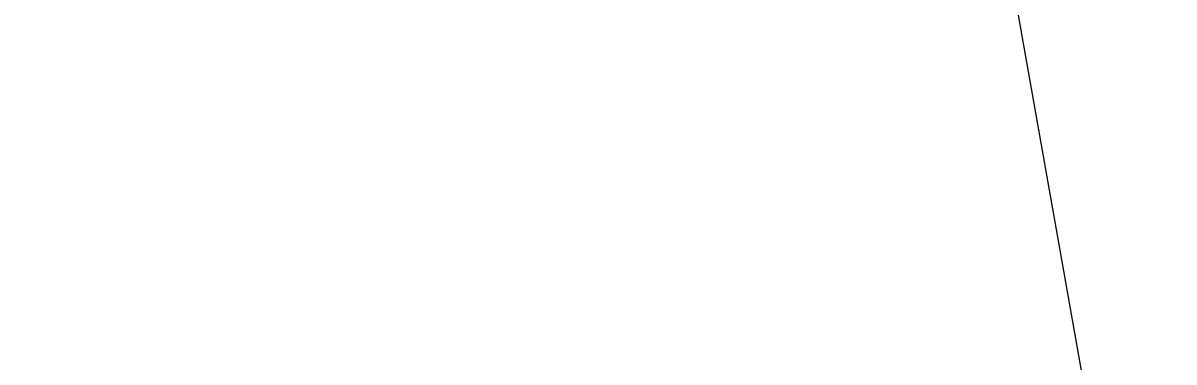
# Model space of a CAD drawing. Header units: millimetres. Extents: x -434100 to 9270898, y 0 to 249028.
# Drawn here: x 73303.35 to 73315.4, y 105921.08 to 105924.63 of the extents above; entities that cross this region are included whole.
import ezdxf
from ezdxf import colors
from ezdxf.entities.mleader import LeaderData, LeaderLine
from ezdxf.math import Vec2, Vec3

# ---------------------------------------------------------------- set-up
doc = ezdxf.new("R2010")
doc.units = ezdxf.units.MM
doc.header["$MEASUREMENT"] = 0
doc.layers.get('0').update_dxf_attribs({"color": 250, "lineweight": 9})
for name, color, linetype, lineweight in [('АР_Отметки', 250, 'Continuous', 15), ('АР_Размеры', 175, 'Continuous', 9), ('АР_Сущ Несущая стена', 216, 'Continuous', 30)]:
    doc.layers.add(name, color=color, linetype=linetype, lineweight=lineweight)
doc.styles.add('ISOCPEUR', font='isocpeur.TTF', dxfattribs={"width": 0.7})

# ---------------------------------------------------------------- blocks, each defined once
blk = doc.blocks.new('_DotSmall')
at = {"color": 0, "linetype": 'ByBlock', "const_width": 0.5}
blk.add_lwpolyline([(-0.0625, 0, 1), (0.0625, 0, 1)], format="xyb", close=True, dxfattribs=at)

msp = doc.modelspace()

# ---------------------------------------------------------------- linework, layer by layer
at = {"layer": 'АР_Размеры', "color": 5, "lineweight": 0, "ltscale": 100, "transparency": 33554687}
msp.add_lwpolyline([(73308.897, 105952.19), (73314.681, 105919.554, 0.414326), (73315.318, 105919.11), (73316.638, 105919.344, 0.410627), (73317.084, 105919.973), (73316.965, 105920.64, 0.492552), (73316.701, 105920.841), (73316.203, 105920.752, -0.441111), (73315.92, 105920.95), (73315.652, 105922.804, -0.208057), (73315.932, 105923.66, -0.000016), (73317.86, 105926.415, -0.439819), (73319.303, 105926.671, -0.000016), (73322.06, 105924.746, -0.208057), (73322.617, 105924.039), (73323.003, 105922.205, -0.441111), (73322.805, 105921.923), (73322.307, 105921.834, 0.492552), (73322.128, 105921.555), (73322.246, 105920.888, 0.410627), (73322.881, 105920.45), (73324.201, 105920.684, 0.414326), (73324.646, 105921.32), (73318.861, 105953.956, 0.523933)], format="xyb", dxfattribs=at)
msp.add_lwpolyline([(73308.897, 105952.19), (73314.681, 105919.554, 0.414326), (73315.318, 105919.11), (73316.638, 105919.344, 0.410627), (73317.084, 105919.973), (73316.965, 105920.64, 0.492552), (73316.701, 105920.841), (73316.203, 105920.752, -0.441111), (73315.92, 105920.95), (73315.652, 105922.804, -0.208057), (73315.932, 105923.66, -0.000016), (73317.86, 105926.415, -0.439819), (73319.303, 105926.671, -0.000016), (73322.06, 105924.746, -0.208057), (73322.617, 105924.039), (73323.003, 105922.205, -0.441111), (73322.805, 105921.923), (73322.307, 105921.834, 0.492552), (73322.128, 105921.555), (73322.246, 105920.888, 0.410627), (73322.881, 105920.45), (73324.201, 105920.684, 0.414326), (73324.646, 105921.32), (73318.861, 105953.956, 0.523933)], format="xyb", dxfattribs=at)
msp.add_lwpolyline([(73308.897, 105952.19), (73314.681, 105919.554, 0.414326), (73315.318, 105919.11), (73316.638, 105919.344, 0.410627), (73317.084, 105919.973), (73316.965, 105920.64, 0.492552), (73316.701, 105920.841), (73316.203, 105920.752, -0.441111), (73315.92, 105920.95), (73315.652, 105922.804, -0.208057), (73315.932, 105923.66, -0.000016), (73317.86, 105926.415, -0.439819), (73319.303, 105926.671, -0.000016), (73322.06, 105924.746, -0.208057), (73322.617, 105924.039), (73323.003, 105922.205, -0.441111), (73322.805, 105921.923), (73322.307, 105921.834, 0.492552), (73322.128, 105921.555), (73322.246, 105920.888, 0.410627), (73322.881, 105920.45), (73324.201, 105920.684, 0.414326), (73324.646, 105921.32), (73318.861, 105953.956, 0.523933)], format="xyb", dxfattribs=at)
msp.add_lwpolyline([(73308.897, 105952.19), (73314.681, 105919.554, 0.414326), (73315.318, 105919.11), (73316.638, 105919.344, 0.410627), (73317.084, 105919.973), (73316.965, 105920.64, 0.492552), (73316.701, 105920.841), (73316.203, 105920.752, -0.441111), (73315.92, 105920.95), (73315.652, 105922.804, -0.208057), (73315.932, 105923.66, -0.000016), (73317.86, 105926.415, -0.439819), (73319.303, 105926.671, -0.000016), (73322.06, 105924.746, -0.208057), (73322.617, 105924.039), (73323.003, 105922.205, -0.441111), (73322.805, 105921.923), (73322.307, 105921.834, 0.492552), (73322.128, 105921.555), (73322.246, 105920.888, 0.410627), (73322.881, 105920.45), (73324.201, 105920.684, 0.414326), (73324.646, 105921.32), (73318.861, 105953.956, 0.523933)], format="xyb", dxfattribs=at)
msp.add_lwpolyline([(73308.897, 105952.19), (73314.681, 105919.554, 0.414326), (73315.318, 105919.11), (73316.638, 105919.344, 0.410627), (73317.084, 105919.973), (73316.965, 105920.64, 0.492552), (73316.701, 105920.841), (73316.203, 105920.752, -0.441111), (73315.92, 105920.95), (73315.652, 105922.804, -0.208057), (73315.932, 105923.66, -0.000016), (73317.86, 105926.415, -0.439819), (73319.303, 105926.671, -0.000016), (73322.06, 105924.746, -0.208057), (73322.617, 105924.039), (73323.003, 105922.205, -0.441111), (73322.805, 105921.923), (73322.307, 105921.834, 0.492552), (73322.128, 105921.555), (73322.246, 105920.888, 0.410627), (73322.881, 105920.45), (73324.201, 105920.684, 0.414326), (73324.646, 105921.32), (73318.861, 105953.956, 0.523933)], format="xyb", dxfattribs=at)
msp.add_lwpolyline([(73308.897, 105952.19), (73314.681, 105919.554, 0.414326), (73315.318, 105919.11), (73316.638, 105919.344, 0.410627), (73317.084, 105919.973), (73316.965, 105920.64, 0.492552), (73316.701, 105920.841), (73316.203, 105920.752, -0.441111), (73315.92, 105920.95), (73315.652, 105922.804, -0.208057), (73315.932, 105923.66, -0.000016), (73317.86, 105926.415, -0.439819), (73319.303, 105926.671, -0.000016), (73322.06, 105924.746, -0.208057), (73322.617, 105924.039), (73323.003, 105922.205, -0.441111), (73322.805, 105921.923), (73322.307, 105921.834, 0.492552), (73322.128, 105921.555), (73322.246, 105920.888, 0.410627), (73322.881, 105920.45), (73324.201, 105920.684, 0.414326), (73324.646, 105921.32), (73318.861, 105953.956, 0.523933)], format="xyb", dxfattribs=at)
msp.add_lwpolyline([(73308.897, 105952.19), (73314.681, 105919.554, 0.414326), (73315.318, 105919.11), (73316.638, 105919.344, 0.410627), (73317.084, 105919.973), (73316.965, 105920.64, 0.492552), (73316.701, 105920.841), (73316.203, 105920.752, -0.441111), (73315.92, 105920.95), (73315.652, 105922.804, -0.208057), (73315.932, 105923.66, -0.000016), (73317.86, 105926.415, -0.439819), (73319.303, 105926.671, -0.000016), (73322.06, 105924.746, -0.208057), (73322.617, 105924.039), (73323.003, 105922.205, -0.441111), (73322.805, 105921.923), (73322.307, 105921.834, 0.492552), (73322.128, 105921.555), (73322.246, 105920.888, 0.410627), (73322.881, 105920.45), (73324.201, 105920.684, 0.414326), (73324.646, 105921.32), (73318.861, 105953.956, 0.523933)], format="xyb", dxfattribs=at)
msp.add_lwpolyline([(73308.897, 105952.19), (73314.681, 105919.554, 0.414326), (73315.318, 105919.11), (73316.638, 105919.344, 0.410627), (73317.084, 105919.973), (73316.965, 105920.64, 0.492552), (73316.701, 105920.841), (73316.203, 105920.752, -0.441111), (73315.92, 105920.95), (73315.652, 105922.804, -0.208057), (73315.932, 105923.66, -0.000016), (73317.86, 105926.415, -0.439819), (73319.303, 105926.671, -0.000016), (73322.06, 105924.746, -0.208057), (73322.617, 105924.039), (73323.003, 105922.205, -0.441111), (73322.805, 105921.923), (73322.307, 105921.834, 0.492552), (73322.128, 105921.555), (73322.246, 105920.888, 0.410627), (73322.881, 105920.45), (73324.201, 105920.684, 0.414326), (73324.646, 105921.32), (73318.861, 105953.956, 0.523933)], format="xyb", dxfattribs=at)
msp.add_lwpolyline([(73308.897, 105952.19), (73314.681, 105919.554, 0.414326), (73315.318, 105919.11), (73316.638, 105919.344, 0.410627), (73317.084, 105919.973), (73316.965, 105920.64, 0.492552), (73316.701, 105920.841), (73316.203, 105920.752, -0.441111), (73315.92, 105920.95), (73315.652, 105922.804, -0.208057), (73315.932, 105923.66, -0.000016), (73317.86, 105926.415, -0.439819), (73319.303, 105926.671, -0.000016), (73322.06, 105924.746, -0.208057), (73322.617, 105924.039), (73323.003, 105922.205, -0.441111), (73322.805, 105921.923), (73322.307, 105921.834, 0.492552), (73322.128, 105921.555), (73322.246, 105920.888, 0.410627), (73322.881, 105920.45), (73324.201, 105920.684, 0.414326), (73324.646, 105921.32), (73318.861, 105953.956, 0.523933)], format="xyb", dxfattribs=at)
msp.add_lwpolyline([(73308.897, 105952.19), (73314.681, 105919.554, 0.414326), (73315.318, 105919.11), (73316.638, 105919.344, 0.410627), (73317.084, 105919.973), (73316.965, 105920.64, 0.492552), (73316.701, 105920.841), (73316.203, 105920.752, -0.441111), (73315.92, 105920.95), (73315.652, 105922.804, -0.208057), (73315.932, 105923.66, -0.000016), (73317.86, 105926.415, -0.439819), (73319.303, 105926.671, -0.000016), (73322.06, 105924.746, -0.208057), (73322.617, 105924.039), (73323.003, 105922.205, -0.441111), (73322.805, 105921.923), (73322.307, 105921.834, 0.492552), (73322.128, 105921.555), (73322.246, 105920.888, 0.410627), (73322.881, 105920.45), (73324.201, 105920.684, 0.414326), (73324.646, 105921.32), (73318.861, 105953.956, 0.523933)], format="xyb", dxfattribs=at)
msp.add_lwpolyline([(73308.897, 105952.19), (73314.681, 105919.554, 0.414326), (73315.318, 105919.11), (73316.638, 105919.344, 0.410627), (73317.084, 105919.973), (73316.965, 105920.64, 0.492552), (73316.701, 105920.841), (73316.203, 105920.752, -0.441111), (73315.92, 105920.95), (73315.652, 105922.804, -0.208057), (73315.932, 105923.66, -0.000016), (73317.86, 105926.415, -0.439819), (73319.303, 105926.671, -0.000016), (73322.06, 105924.746, -0.208057), (73322.617, 105924.039), (73323.003, 105922.205, -0.441111), (73322.805, 105921.923), (73322.307, 105921.834, 0.492552), (73322.128, 105921.555), (73322.246, 105920.888, 0.410627), (73322.881, 105920.45), (73324.201, 105920.684, 0.414326), (73324.646, 105921.32), (73318.861, 105953.956, 0.523933)], format="xyb", dxfattribs=at)
msp.add_lwpolyline([(73308.897, 105952.19), (73314.681, 105919.554, 0.414326), (73315.318, 105919.11), (73316.638, 105919.344, 0.410627), (73317.084, 105919.973), (73316.965, 105920.64, 0.492552), (73316.701, 105920.841), (73316.203, 105920.752, -0.441111), (73315.92, 105920.95), (73315.652, 105922.804, -0.208057), (73315.932, 105923.66, -0.000016), (73317.86, 105926.415, -0.439819), (73319.303, 105926.671, -0.000016), (73322.06, 105924.746, -0.208057), (73322.617, 105924.039), (73323.003, 105922.205, -0.441111), (73322.805, 105921.923), (73322.307, 105921.834, 0.492552), (73322.128, 105921.555), (73322.246, 105920.888, 0.410627), (73322.881, 105920.45), (73324.201, 105920.684, 0.414326), (73324.646, 105921.32), (73318.861, 105953.956, 0.523933)], format="xyb", dxfattribs=at)
msp.add_lwpolyline([(73308.897, 105952.19), (73314.681, 105919.554, 0.414326), (73315.318, 105919.11), (73316.638, 105919.344, 0.410627), (73317.084, 105919.973), (73316.965, 105920.64, 0.492552), (73316.701, 105920.841), (73316.203, 105920.752, -0.441111), (73315.92, 105920.95), (73315.652, 105922.804, -0.208057), (73315.932, 105923.66, -0.000016), (73317.86, 105926.415, -0.439819), (73319.303, 105926.671, -0.000016), (73322.06, 105924.746, -0.208057), (73322.617, 105924.039), (73323.003, 105922.205, -0.441111), (73322.805, 105921.923), (73322.307, 105921.834, 0.492552), (73322.128, 105921.555), (73322.246, 105920.888, 0.410627), (73322.881, 105920.45), (73324.201, 105920.684, 0.414326), (73324.646, 105921.32), (73318.861, 105953.956, 0.523933)], format="xyb", dxfattribs=at)
msp.add_lwpolyline([(73308.897, 105952.19), (73314.681, 105919.554, 0.414326), (73315.318, 105919.11), (73316.638, 105919.344, 0.410627), (73317.084, 105919.973), (73316.965, 105920.64, 0.492552), (73316.701, 105920.841), (73316.203, 105920.752, -0.441111), (73315.92, 105920.95), (73315.652, 105922.804, -0.208057), (73315.932, 105923.66, -0.000016), (73317.86, 105926.415, -0.439819), (73319.303, 105926.671, -0.000016), (73322.06, 105924.746, -0.208057), (73322.617, 105924.039), (73323.003, 105922.205, -0.441111), (73322.805, 105921.923), (73322.307, 105921.834, 0.492552), (73322.128, 105921.555), (73322.246, 105920.888, 0.410627), (73322.881, 105920.45), (73324.201, 105920.684, 0.414326), (73324.646, 105921.32), (73318.861, 105953.956, 0.523933)], format="xyb", dxfattribs=at)
msp.add_lwpolyline([(73308.897, 105952.19), (73314.681, 105919.554, 0.414326), (73315.318, 105919.11), (73316.638, 105919.344, 0.410627), (73317.084, 105919.973), (73316.965, 105920.64, 0.492552), (73316.701, 105920.841), (73316.203, 105920.752, -0.441111), (73315.92, 105920.95), (73315.652, 105922.804, -0.208057), (73315.932, 105923.66, -0.000016), (73317.86, 105926.415, -0.439819), (73319.303, 105926.671, -0.000016), (73322.06, 105924.746, -0.208057), (73322.617, 105924.039), (73323.003, 105922.205, -0.441111), (73322.805, 105921.923), (73322.307, 105921.834, 0.492552), (73322.128, 105921.555), (73322.246, 105920.888, 0.410627), (73322.881, 105920.45), (73324.201, 105920.684, 0.414326), (73324.646, 105921.32), (73318.861, 105953.956, 0.523933)], format="xyb", dxfattribs=at)
msp.add_lwpolyline([(73308.897, 105952.19), (73314.681, 105919.554, 0.414326), (73315.318, 105919.11), (73316.638, 105919.344, 0.410627), (73317.084, 105919.973), (73316.965, 105920.64, 0.492552), (73316.701, 105920.841), (73316.203, 105920.752, -0.441111), (73315.92, 105920.95), (73315.652, 105922.804, -0.208057), (73315.932, 105923.66, -0.000016), (73317.86, 105926.415, -0.439819), (73319.303, 105926.671, -0.000016), (73322.06, 105924.746, -0.208057), (73322.617, 105924.039), (73323.003, 105922.205, -0.441111), (73322.805, 105921.923), (73322.307, 105921.834, 0.492552), (73322.128, 105921.555), (73322.246, 105920.888, 0.410627), (73322.881, 105920.45), (73324.201, 105920.684, 0.414326), (73324.646, 105921.32), (73318.861, 105953.956, 0.523933)], format="xyb", dxfattribs=at)
msp.add_lwpolyline([(73308.897, 105952.19), (73314.681, 105919.554, 0.414326), (73315.318, 105919.11), (73316.638, 105919.344, 0.410627), (73317.084, 105919.973), (73316.965, 105920.64, 0.492552), (73316.701, 105920.841), (73316.203, 105920.752, -0.441111), (73315.92, 105920.95), (73315.652, 105922.804, -0.208057), (73315.932, 105923.66, -0.000016), (73317.86, 105926.415, -0.439819), (73319.303, 105926.671, -0.000016), (73322.06, 105924.746, -0.208057), (73322.617, 105924.039), (73323.003, 105922.205, -0.441111), (73322.805, 105921.923), (73322.307, 105921.834, 0.492552), (73322.128, 105921.555), (73322.246, 105920.888, 0.410627), (73322.881, 105920.45), (73324.201, 105920.684, 0.414326), (73324.646, 105921.32), (73318.861, 105953.956, 0.523933)], format="xyb", dxfattribs=at)
msp.add_lwpolyline([(73308.897, 105952.19), (73314.681, 105919.554, 0.414326), (73315.318, 105919.11), (73316.638, 105919.344, 0.410627), (73317.084, 105919.973), (73316.965, 105920.64, 0.492552), (73316.701, 105920.841), (73316.203, 105920.752, -0.441111), (73315.92, 105920.95), (73315.652, 105922.804, -0.208057), (73315.932, 105923.66, -0.000016), (73317.86, 105926.415, -0.439819), (73319.303, 105926.671, -0.000016), (73322.06, 105924.746, -0.208057), (73322.617, 105924.039), (73323.003, 105922.205, -0.441111), (73322.805, 105921.923), (73322.307, 105921.834, 0.492552), (73322.128, 105921.555), (73322.246, 105920.888, 0.410627), (73322.881, 105920.45), (73324.201, 105920.684, 0.414326), (73324.646, 105921.32), (73318.861, 105953.956, 0.523933)], format="xyb", dxfattribs=at)
msp.add_lwpolyline([(73308.897, 105952.19), (73314.681, 105919.554, 0.414326), (73315.318, 105919.11), (73316.638, 105919.344, 0.410627), (73317.084, 105919.973), (73316.965, 105920.64, 0.492552), (73316.701, 105920.841), (73316.203, 105920.752, -0.441111), (73315.92, 105920.95), (73315.652, 105922.804, -0.208057), (73315.932, 105923.66, -0.000016), (73317.86, 105926.415, -0.439819), (73319.303, 105926.671, -0.000016), (73322.06, 105924.746, -0.208057), (73322.617, 105924.039), (73323.003, 105922.205, -0.441111), (73322.805, 105921.923), (73322.307, 105921.834, 0.492552), (73322.128, 105921.555), (73322.246, 105920.888, 0.410627), (73322.881, 105920.45), (73324.201, 105920.684, 0.414326), (73324.646, 105921.32), (73318.861, 105953.956, 0.523933)], format="xyb", dxfattribs=at)
msp.add_lwpolyline([(73308.897, 105952.19), (73314.681, 105919.554, 0.414326), (73315.318, 105919.11), (73316.638, 105919.344, 0.410627), (73317.084, 105919.973), (73316.965, 105920.64, 0.492552), (73316.701, 105920.841), (73316.203, 105920.752, -0.441111), (73315.92, 105920.95), (73315.652, 105922.804, -0.208057), (73315.932, 105923.66, -0.000016), (73317.86, 105926.415, -0.439819), (73319.303, 105926.671, -0.000016), (73322.06, 105924.746, -0.208057), (73322.617, 105924.039), (73323.003, 105922.205, -0.441111), (73322.805, 105921.923), (73322.307, 105921.834, 0.492552), (73322.128, 105921.555), (73322.246, 105920.888, 0.410627), (73322.881, 105920.45), (73324.201, 105920.684, 0.414326), (73324.646, 105921.32), (73318.861, 105953.956, 0.523933)], format="xyb", dxfattribs=at)
msp.add_lwpolyline([(73308.897, 105952.19), (73314.681, 105919.554, 0.414326), (73315.318, 105919.11), (73316.638, 105919.344, 0.410627), (73317.084, 105919.973), (73316.965, 105920.64, 0.492552), (73316.701, 105920.841), (73316.203, 105920.752, -0.441111), (73315.92, 105920.95), (73315.652, 105922.804, -0.208057), (73315.932, 105923.66, -0.000016), (73317.86, 105926.415, -0.439819), (73319.303, 105926.671, -0.000016), (73322.06, 105924.746, -0.208057), (73322.617, 105924.039), (73323.003, 105922.205, -0.441111), (73322.805, 105921.923), (73322.307, 105921.834, 0.492552), (73322.128, 105921.555), (73322.246, 105920.888, 0.410627), (73322.881, 105920.45), (73324.201, 105920.684, 0.414326), (73324.646, 105921.32), (73318.861, 105953.956, 0.523933)], format="xyb", dxfattribs=at)
msp.add_lwpolyline([(73308.897, 105952.19), (73314.681, 105919.554, 0.414326), (73315.318, 105919.11), (73316.638, 105919.344, 0.410627), (73317.084, 105919.973), (73316.965, 105920.64, 0.492552), (73316.701, 105920.841), (73316.203, 105920.752, -0.441111), (73315.92, 105920.95), (73315.652, 105922.804, -0.208057), (73315.932, 105923.66, -0.000016), (73317.86, 105926.415, -0.439819), (73319.303, 105926.671, -0.000016), (73322.06, 105924.746, -0.208057), (73322.617, 105924.039), (73323.003, 105922.205, -0.441111), (73322.805, 105921.923), (73322.307, 105921.834, 0.492552), (73322.128, 105921.555), (73322.246, 105920.888, 0.410627), (73322.881, 105920.45), (73324.201, 105920.684, 0.414326), (73324.646, 105921.32), (73318.861, 105953.956, 0.523933)], format="xyb", dxfattribs=at)
msp.add_lwpolyline([(73308.897, 105952.19), (73314.681, 105919.554, 0.414326), (73315.318, 105919.11), (73316.638, 105919.344, 0.410627), (73317.084, 105919.973), (73316.965, 105920.64, 0.492552), (73316.701, 105920.841), (73316.203, 105920.752, -0.441111), (73315.92, 105920.95), (73315.652, 105922.804, -0.208057), (73315.932, 105923.66, -0.000016), (73317.86, 105926.415, -0.439819), (73319.303, 105926.671, -0.000016), (73322.06, 105924.746, -0.208057), (73322.617, 105924.039), (73323.003, 105922.205, -0.441111), (73322.805, 105921.923), (73322.307, 105921.834, 0.492552), (73322.128, 105921.555), (73322.246, 105920.888, 0.410627), (73322.881, 105920.45), (73324.201, 105920.684, 0.414326), (73324.646, 105921.32), (73318.861, 105953.956, 0.523933)], format="xyb", dxfattribs=at)
msp.add_lwpolyline([(73308.897, 105952.19), (73314.681, 105919.554, 0.414326), (73315.318, 105919.11), (73316.638, 105919.344, 0.410627), (73317.084, 105919.973), (73316.965, 105920.64, 0.492552), (73316.701, 105920.841), (73316.203, 105920.752, -0.441111), (73315.92, 105920.95), (73315.652, 105922.804, -0.208057), (73315.932, 105923.66, -0.000016), (73317.86, 105926.415, -0.439819), (73319.303, 105926.671, -0.000016), (73322.06, 105924.746, -0.208057), (73322.617, 105924.039), (73323.003, 105922.205, -0.441111), (73322.805, 105921.923), (73322.307, 105921.834, 0.492552), (73322.128, 105921.555), (73322.246, 105920.888, 0.410627), (73322.881, 105920.45), (73324.201, 105920.684, 0.414326), (73324.646, 105921.32), (73318.861, 105953.956, 0.523933)], format="xyb", dxfattribs=at)
msp.add_lwpolyline([(73308.897, 105952.19), (73314.681, 105919.554, 0.414326), (73315.318, 105919.11), (73316.638, 105919.344, 0.410627), (73317.084, 105919.973), (73316.965, 105920.64, 0.492552), (73316.701, 105920.841), (73316.203, 105920.752, -0.441111), (73315.92, 105920.95), (73315.652, 105922.804, -0.208057), (73315.932, 105923.66, -0.000016), (73317.86, 105926.415, -0.439819), (73319.303, 105926.671, -0.000016), (73322.06, 105924.746, -0.208057), (73322.617, 105924.039), (73323.003, 105922.205, -0.441111), (73322.805, 105921.923), (73322.307, 105921.834, 0.492552), (73322.128, 105921.555), (73322.246, 105920.888, 0.410627), (73322.881, 105920.45), (73324.201, 105920.684, 0.414326), (73324.646, 105921.32), (73318.861, 105953.956, 0.523933)], format="xyb", dxfattribs=at)
msp.add_lwpolyline([(73308.897, 105952.19), (73314.681, 105919.554, 0.414326), (73315.318, 105919.11), (73316.638, 105919.344, 0.410627), (73317.084, 105919.973), (73316.965, 105920.64, 0.492552), (73316.701, 105920.841), (73316.203, 105920.752, -0.441111), (73315.92, 105920.95), (73315.652, 105922.804, -0.208057), (73315.932, 105923.66, -0.000016), (73317.86, 105926.415, -0.439819), (73319.303, 105926.671, -0.000016), (73322.06, 105924.746, -0.208057), (73322.617, 105924.039), (73323.003, 105922.205, -0.441111), (73322.805, 105921.923), (73322.307, 105921.834, 0.492552), (73322.128, 105921.555), (73322.246, 105920.888, 0.410627), (73322.881, 105920.45), (73324.201, 105920.684, 0.414326), (73324.646, 105921.32), (73318.861, 105953.956, 0.523933)], format="xyb", dxfattribs=at)
msp.add_lwpolyline([(73308.897, 105952.19), (73314.681, 105919.554, 0.414326), (73315.318, 105919.11), (73316.638, 105919.344, 0.410627), (73317.084, 105919.973), (73316.965, 105920.64, 0.492552), (73316.701, 105920.841), (73316.203, 105920.752, -0.441111), (73315.92, 105920.95), (73315.652, 105922.804, -0.208057), (73315.932, 105923.66, -0.000016), (73317.86, 105926.415, -0.439819), (73319.303, 105926.671, -0.000016), (73322.06, 105924.746, -0.208057), (73322.617, 105924.039), (73323.003, 105922.205, -0.441111), (73322.805, 105921.923), (73322.307, 105921.834, 0.492552), (73322.128, 105921.555), (73322.246, 105920.888, 0.410627), (73322.881, 105920.45), (73324.201, 105920.684, 0.414326), (73324.646, 105921.32), (73318.861, 105953.956, 0.523933)], format="xyb", dxfattribs=at)
msp.add_lwpolyline([(73308.897, 105952.19), (73314.681, 105919.554, 0.414326), (73315.318, 105919.11), (73316.638, 105919.344, 0.410627), (73317.084, 105919.973), (73316.965, 105920.64, 0.492552), (73316.701, 105920.841), (73316.203, 105920.752, -0.441111), (73315.92, 105920.95), (73315.652, 105922.804, -0.208057), (73315.932, 105923.66, -0.000016), (73317.86, 105926.415, -0.439819), (73319.303, 105926.671, -0.000016), (73322.06, 105924.746, -0.208057), (73322.617, 105924.039), (73323.003, 105922.205, -0.441111), (73322.805, 105921.923), (73322.307, 105921.834, 0.492552), (73322.128, 105921.555), (73322.246, 105920.888, 0.410627), (73322.881, 105920.45), (73324.201, 105920.684, 0.414326), (73324.646, 105921.32), (73318.861, 105953.956, 0.523933)], format="xyb", dxfattribs=at)
msp.add_lwpolyline([(73308.897, 105952.19), (73314.681, 105919.554, 0.414326), (73315.318, 105919.11), (73316.638, 105919.344, 0.410627), (73317.084, 105919.973), (73316.965, 105920.64, 0.492552), (73316.701, 105920.841), (73316.203, 105920.752, -0.441111), (73315.92, 105920.95), (73315.652, 105922.804, -0.208057), (73315.932, 105923.66, -0.000016), (73317.86, 105926.415, -0.439819), (73319.303, 105926.671, -0.000016), (73322.06, 105924.746, -0.208057), (73322.617, 105924.039), (73323.003, 105922.205, -0.441111), (73322.805, 105921.923), (73322.307, 105921.834, 0.492552), (73322.128, 105921.555), (73322.246, 105920.888, 0.410627), (73322.881, 105920.45), (73324.201, 105920.684, 0.414326), (73324.646, 105921.32), (73318.861, 105953.956, 0.523933)], format="xyb", dxfattribs=at)
msp.add_lwpolyline([(73308.897, 105952.19), (73314.681, 105919.554, 0.414326), (73315.318, 105919.11), (73316.638, 105919.344, 0.410627), (73317.084, 105919.973), (73316.965, 105920.64, 0.492552), (73316.701, 105920.841), (73316.203, 105920.752, -0.441111), (73315.92, 105920.95), (73315.652, 105922.804, -0.208057), (73315.932, 105923.66, -0.000016), (73317.86, 105926.415, -0.439819), (73319.303, 105926.671, -0.000016), (73322.06, 105924.746, -0.208057), (73322.617, 105924.039), (73323.003, 105922.205, -0.441111), (73322.805, 105921.923), (73322.307, 105921.834, 0.492552), (73322.128, 105921.555), (73322.246, 105920.888, 0.410627), (73322.881, 105920.45), (73324.201, 105920.684, 0.414326), (73324.646, 105921.32), (73318.861, 105953.956, 0.523933)], format="xyb", dxfattribs=at)
msp.add_lwpolyline([(73308.897, 105952.19), (73314.681, 105919.554, 0.414326), (73315.318, 105919.11), (73316.638, 105919.344, 0.410627), (73317.084, 105919.973), (73316.965, 105920.64, 0.492552), (73316.701, 105920.841), (73316.203, 105920.752, -0.441111), (73315.92, 105920.95), (73315.652, 105922.804, -0.208057), (73315.932, 105923.66, -0.000016), (73317.86, 105926.415, -0.439819), (73319.303, 105926.671, -0.000016), (73322.06, 105924.746, -0.208057), (73322.617, 105924.039), (73323.003, 105922.205, -0.441111), (73322.805, 105921.923), (73322.307, 105921.834, 0.492552), (73322.128, 105921.555), (73322.246, 105920.888, 0.410627), (73322.881, 105920.45), (73324.201, 105920.684, 0.414326), (73324.646, 105921.32), (73318.861, 105953.956, 0.523933)], format="xyb", dxfattribs=at)
msp.add_lwpolyline([(73308.897, 105952.19), (73314.681, 105919.554, 0.414326), (73315.318, 105919.11), (73316.638, 105919.344, 0.410627), (73317.084, 105919.973), (73316.965, 105920.64, 0.492552), (73316.701, 105920.841), (73316.203, 105920.752, -0.441111), (73315.92, 105920.95), (73315.652, 105922.804, -0.208057), (73315.932, 105923.66, -0.000016), (73317.86, 105926.415, -0.439819), (73319.303, 105926.671, -0.000016), (73322.06, 105924.746, -0.208057), (73322.617, 105924.039), (73323.003, 105922.205, -0.441111), (73322.805, 105921.923), (73322.307, 105921.834, 0.492552), (73322.128, 105921.555), (73322.246, 105920.888, 0.410627), (73322.881, 105920.45), (73324.201, 105920.684, 0.414326), (73324.646, 105921.32), (73318.861, 105953.956, 0.523933)], format="xyb", dxfattribs=at)
msp.add_lwpolyline([(73308.897, 105952.19), (73314.681, 105919.554, 0.414326), (73315.318, 105919.11), (73316.638, 105919.344, 0.410627), (73317.084, 105919.973), (73316.965, 105920.64, 0.492552), (73316.701, 105920.841), (73316.203, 105920.752, -0.441111), (73315.92, 105920.95), (73315.652, 105922.804, -0.208057), (73315.932, 105923.66, -0.000016), (73317.86, 105926.415, -0.439819), (73319.303, 105926.671, -0.000016), (73322.06, 105924.746, -0.208057), (73322.617, 105924.039), (73323.003, 105922.205, -0.441111), (73322.805, 105921.923), (73322.307, 105921.834, 0.492552), (73322.128, 105921.555), (73322.246, 105920.888, 0.410627), (73322.881, 105920.45), (73324.201, 105920.684, 0.414326), (73324.646, 105921.32), (73318.861, 105953.956, 0.523933)], format="xyb", dxfattribs=at)
msp.add_lwpolyline([(73308.897, 105952.19), (73314.681, 105919.554, 0.414326), (73315.318, 105919.11), (73316.638, 105919.344, 0.410627), (73317.084, 105919.973), (73316.965, 105920.64, 0.492552), (73316.701, 105920.841), (73316.203, 105920.752, -0.441111), (73315.92, 105920.95), (73315.652, 105922.804, -0.208057), (73315.932, 105923.66, -0.000016), (73317.86, 105926.415, -0.439819), (73319.303, 105926.671, -0.000016), (73322.06, 105924.746, -0.208057), (73322.617, 105924.039), (73323.003, 105922.205, -0.441111), (73322.805, 105921.923), (73322.307, 105921.834, 0.492552), (73322.128, 105921.555), (73322.246, 105920.888, 0.410627), (73322.881, 105920.45), (73324.201, 105920.684, 0.414326), (73324.646, 105921.32), (73318.861, 105953.956, 0.523933)], format="xyb", dxfattribs=at)
msp.add_lwpolyline([(73308.897, 105952.19), (73314.681, 105919.554, 0.414326), (73315.318, 105919.11), (73316.638, 105919.344, 0.410627), (73317.084, 105919.973), (73316.965, 105920.64, 0.492552), (73316.701, 105920.841), (73316.203, 105920.752, -0.441111), (73315.92, 105920.95), (73315.652, 105922.804, -0.208057), (73315.932, 105923.66, -0.000016), (73317.86, 105926.415, -0.439819), (73319.303, 105926.671, -0.000016), (73322.06, 105924.746, -0.208057), (73322.617, 105924.039), (73323.003, 105922.205, -0.441111), (73322.805, 105921.923), (73322.307, 105921.834, 0.492552), (73322.128, 105921.555), (73322.246, 105920.888, 0.410627), (73322.881, 105920.45), (73324.201, 105920.684, 0.414326), (73324.646, 105921.32), (73318.861, 105953.956, 0.523933)], format="xyb", dxfattribs=at)
msp.add_lwpolyline([(73308.897, 105952.19), (73314.681, 105919.554, 0.414326), (73315.318, 105919.11), (73316.638, 105919.344, 0.410627), (73317.084, 105919.973), (73316.965, 105920.64, 0.492552), (73316.701, 105920.841), (73316.203, 105920.752, -0.441111), (73315.92, 105920.95), (73315.652, 105922.804, -0.208057), (73315.932, 105923.66, -0.000016), (73317.86, 105926.415, -0.439819), (73319.303, 105926.671, -0.000016), (73322.06, 105924.746, -0.208057), (73322.617, 105924.039), (73323.003, 105922.205, -0.441111), (73322.805, 105921.923), (73322.307, 105921.834, 0.492552), (73322.128, 105921.555), (73322.246, 105920.888, 0.410627), (73322.881, 105920.45), (73324.201, 105920.684, 0.414326), (73324.646, 105921.32), (73318.861, 105953.956, 0.523933)], format="xyb", dxfattribs=at)
msp.add_lwpolyline([(73308.897, 105952.19), (73314.681, 105919.554, 0.414326), (73315.318, 105919.11), (73316.638, 105919.344, 0.410627), (73317.084, 105919.973), (73316.965, 105920.64, 0.492552), (73316.701, 105920.841), (73316.203, 105920.752, -0.441111), (73315.92, 105920.95), (73315.652, 105922.804, -0.208057), (73315.932, 105923.66, -0.000016), (73317.86, 105926.415, -0.439819), (73319.303, 105926.671, -0.000016), (73322.06, 105924.746, -0.208057), (73322.617, 105924.039), (73323.003, 105922.205, -0.441111), (73322.805, 105921.923), (73322.307, 105921.834, 0.492552), (73322.128, 105921.555), (73322.246, 105920.888, 0.410627), (73322.881, 105920.45), (73324.201, 105920.684, 0.414326), (73324.646, 105921.32), (73318.861, 105953.956, 0.523933)], format="xyb", dxfattribs=at)
msp.add_lwpolyline([(73308.897, 105952.19), (73314.681, 105919.554, 0.414326), (73315.318, 105919.11), (73316.638, 105919.344, 0.410627), (73317.084, 105919.973), (73316.965, 105920.64, 0.492552), (73316.701, 105920.841), (73316.203, 105920.752, -0.441111), (73315.92, 105920.95), (73315.652, 105922.804, -0.208057), (73315.932, 105923.66, -0.000016), (73317.86, 105926.415, -0.439819), (73319.303, 105926.671, -0.000016), (73322.06, 105924.746, -0.208057), (73322.617, 105924.039), (73323.003, 105922.205, -0.441111), (73322.805, 105921.923), (73322.307, 105921.834, 0.492552), (73322.128, 105921.555), (73322.246, 105920.888, 0.410627), (73322.881, 105920.45), (73324.201, 105920.684, 0.414326), (73324.646, 105921.32), (73318.861, 105953.956, 0.523933)], format="xyb", dxfattribs=at)
msp.add_lwpolyline([(73308.897, 105952.19), (73314.681, 105919.554, 0.414326), (73315.318, 105919.11), (73316.638, 105919.344, 0.410627), (73317.084, 105919.973), (73316.965, 105920.64, 0.492552), (73316.701, 105920.841), (73316.203, 105920.752, -0.441111), (73315.92, 105920.95), (73315.652, 105922.804, -0.208057), (73315.932, 105923.66, -0.000016), (73317.86, 105926.415, -0.439819), (73319.303, 105926.671, -0.000016), (73322.06, 105924.746, -0.208057), (73322.617, 105924.039), (73323.003, 105922.205, -0.441111), (73322.805, 105921.923), (73322.307, 105921.834, 0.492552), (73322.128, 105921.555), (73322.246, 105920.888, 0.410627), (73322.881, 105920.45), (73324.201, 105920.684, 0.414326), (73324.646, 105921.32), (73318.861, 105953.956, 0.523933)], format="xyb", dxfattribs=at)
msp.add_lwpolyline([(73308.897, 105952.19), (73314.681, 105919.554, 0.414326), (73315.318, 105919.11), (73316.638, 105919.344, 0.410627), (73317.084, 105919.973), (73316.965, 105920.64, 0.492552), (73316.701, 105920.841), (73316.203, 105920.752, -0.441111), (73315.92, 105920.95), (73315.652, 105922.804, -0.208057), (73315.932, 105923.66, -0.000016), (73317.86, 105926.415, -0.439819), (73319.303, 105926.671, -0.000016), (73322.06, 105924.746, -0.208057), (73322.617, 105924.039), (73323.003, 105922.205, -0.441111), (73322.805, 105921.923), (73322.307, 105921.834, 0.492552), (73322.128, 105921.555), (73322.246, 105920.888, 0.410627), (73322.881, 105920.45), (73324.201, 105920.684, 0.414326), (73324.646, 105921.32), (73318.861, 105953.956, 0.523933)], format="xyb", dxfattribs=at)
msp.add_lwpolyline([(73308.897, 105952.19), (73314.681, 105919.554, 0.414326), (73315.318, 105919.11), (73316.638, 105919.344, 0.410627), (73317.084, 105919.973), (73316.965, 105920.64, 0.492552), (73316.701, 105920.841), (73316.203, 105920.752, -0.441111), (73315.92, 105920.95), (73315.652, 105922.804, -0.208057), (73315.932, 105923.66, -0.000016), (73317.86, 105926.415, -0.439819), (73319.303, 105926.671, -0.000016), (73322.06, 105924.746, -0.208057), (73322.617, 105924.039), (73323.003, 105922.205, -0.441111), (73322.805, 105921.923), (73322.307, 105921.834, 0.492552), (73322.128, 105921.555), (73322.246, 105920.888, 0.410627), (73322.881, 105920.45), (73324.201, 105920.684, 0.414326), (73324.646, 105921.32), (73318.861, 105953.956, 0.523933)], format="xyb", dxfattribs=at)
msp.add_lwpolyline([(73308.897, 105952.19), (73314.681, 105919.554, 0.414326), (73315.318, 105919.11), (73316.638, 105919.344, 0.410627), (73317.084, 105919.973), (73316.965, 105920.64, 0.492552), (73316.701, 105920.841), (73316.203, 105920.752, -0.441111), (73315.92, 105920.95), (73315.652, 105922.804, -0.208057), (73315.932, 105923.66, -0.000016), (73317.86, 105926.415, -0.439819), (73319.303, 105926.671, -0.000016), (73322.06, 105924.746, -0.208057), (73322.617, 105924.039), (73323.003, 105922.205, -0.441111), (73322.805, 105921.923), (73322.307, 105921.834, 0.492552), (73322.128, 105921.555), (73322.246, 105920.888, 0.410627), (73322.881, 105920.45), (73324.201, 105920.684, 0.414326), (73324.646, 105921.32), (73318.861, 105953.956, 0.523933)], format="xyb", dxfattribs=at)
msp.add_lwpolyline([(73308.897, 105952.19), (73314.681, 105919.554, 0.414326), (73315.318, 105919.11), (73316.638, 105919.344, 0.410627), (73317.084, 105919.973), (73316.965, 105920.64, 0.492552), (73316.701, 105920.841), (73316.203, 105920.752, -0.441111), (73315.92, 105920.95), (73315.652, 105922.804, -0.208057), (73315.932, 105923.66, -0.000016), (73317.86, 105926.415, -0.439819), (73319.303, 105926.671, -0.000016), (73322.06, 105924.746, -0.208057), (73322.617, 105924.039), (73323.003, 105922.205, -0.441111), (73322.805, 105921.923), (73322.307, 105921.834, 0.492552), (73322.128, 105921.555), (73322.246, 105920.888, 0.410627), (73322.881, 105920.45), (73324.201, 105920.684, 0.414326), (73324.646, 105921.32), (73318.861, 105953.956, 0.523933)], format="xyb", dxfattribs=at)
msp.add_lwpolyline([(73308.897, 105952.19), (73314.681, 105919.554, 0.414326), (73315.318, 105919.11), (73316.638, 105919.344, 0.410627), (73317.084, 105919.973), (73316.965, 105920.64, 0.492552), (73316.701, 105920.841), (73316.203, 105920.752, -0.441111), (73315.92, 105920.95), (73315.652, 105922.804, -0.208057), (73315.932, 105923.66, -0.000016), (73317.86, 105926.415, -0.439819), (73319.303, 105926.671, -0.000016), (73322.06, 105924.746, -0.208057), (73322.617, 105924.039), (73323.003, 105922.205, -0.441111), (73322.805, 105921.923), (73322.307, 105921.834, 0.492552), (73322.128, 105921.555), (73322.246, 105920.888, 0.410627), (73322.881, 105920.45), (73324.201, 105920.684, 0.414326), (73324.646, 105921.32), (73318.861, 105953.956, 0.523933)], format="xyb", dxfattribs=at)
msp.add_lwpolyline([(73308.897, 105952.19), (73314.681, 105919.554, 0.414326), (73315.318, 105919.11), (73316.638, 105919.344, 0.410627), (73317.084, 105919.973), (73316.965, 105920.64, 0.492552), (73316.701, 105920.841), (73316.203, 105920.752, -0.441111), (73315.92, 105920.95), (73315.652, 105922.804, -0.208057), (73315.932, 105923.66, -0.000016), (73317.86, 105926.415, -0.439819), (73319.303, 105926.671, -0.000016), (73322.06, 105924.746, -0.208057), (73322.617, 105924.039), (73323.003, 105922.205, -0.441111), (73322.805, 105921.923), (73322.307, 105921.834, 0.492552), (73322.128, 105921.555), (73322.246, 105920.888, 0.410627), (73322.881, 105920.45), (73324.201, 105920.684, 0.414326), (73324.646, 105921.32), (73318.861, 105953.956, 0.523933)], format="xyb", dxfattribs=at)
msp.add_lwpolyline([(73308.897, 105952.19), (73314.681, 105919.554, 0.414326), (73315.318, 105919.11), (73316.638, 105919.344, 0.410627), (73317.084, 105919.973), (73316.965, 105920.64, 0.492552), (73316.701, 105920.841), (73316.203, 105920.752, -0.441111), (73315.92, 105920.95), (73315.652, 105922.804, -0.208057), (73315.932, 105923.66, -0.000016), (73317.86, 105926.415, -0.439819), (73319.303, 105926.671, -0.000016), (73322.06, 105924.746, -0.208057), (73322.617, 105924.039), (73323.003, 105922.205, -0.441111), (73322.805, 105921.923), (73322.307, 105921.834, 0.492552), (73322.128, 105921.555), (73322.246, 105920.888, 0.410627), (73322.881, 105920.45), (73324.201, 105920.684, 0.414326), (73324.646, 105921.32), (73318.861, 105953.956, 0.523933)], format="xyb", dxfattribs=at)
msp.add_lwpolyline([(73308.897, 105952.19), (73314.681, 105919.554, 0.414326), (73315.318, 105919.11), (73316.638, 105919.344, 0.410627), (73317.084, 105919.973), (73316.965, 105920.64, 0.492552), (73316.701, 105920.841), (73316.203, 105920.752, -0.441111), (73315.92, 105920.95), (73315.652, 105922.804, -0.208057), (73315.932, 105923.66, -0.000016), (73317.86, 105926.415, -0.439819), (73319.303, 105926.671, -0.000016), (73322.06, 105924.746, -0.208057), (73322.617, 105924.039), (73323.003, 105922.205, -0.441111), (73322.805, 105921.923), (73322.307, 105921.834, 0.492552), (73322.128, 105921.555), (73322.246, 105920.888, 0.410627), (73322.881, 105920.45), (73324.201, 105920.684, 0.414326), (73324.646, 105921.32), (73318.861, 105953.956, 0.523933)], format="xyb", dxfattribs=at)
msp.add_lwpolyline([(73308.897, 105952.19), (73314.681, 105919.554, 0.414326), (73315.318, 105919.11), (73316.638, 105919.344, 0.410627), (73317.084, 105919.973), (73316.965, 105920.64, 0.492552), (73316.701, 105920.841), (73316.203, 105920.752, -0.441111), (73315.92, 105920.95), (73315.652, 105922.804, -0.208057), (73315.932, 105923.66, -0.000016), (73317.86, 105926.415, -0.439819), (73319.303, 105926.671, -0.000016), (73322.06, 105924.746, -0.208057), (73322.617, 105924.039), (73323.003, 105922.205, -0.441111), (73322.805, 105921.923), (73322.307, 105921.834, 0.492552), (73322.128, 105921.555), (73322.246, 105920.888, 0.410627), (73322.881, 105920.45), (73324.201, 105920.684, 0.414326), (73324.646, 105921.32), (73318.861, 105953.956, 0.523933)], format="xyb", dxfattribs=at)
msp.add_lwpolyline([(73308.897, 105952.19), (73314.681, 105919.554, 0.414326), (73315.318, 105919.11), (73316.638, 105919.344, 0.410627), (73317.084, 105919.973), (73316.965, 105920.64, 0.492552), (73316.701, 105920.841), (73316.203, 105920.752, -0.441111), (73315.92, 105920.95), (73315.652, 105922.804, -0.208057), (73315.932, 105923.66, -0.000016), (73317.86, 105926.415, -0.439819), (73319.303, 105926.671, -0.000016), (73322.06, 105924.746, -0.208057), (73322.617, 105924.039), (73323.003, 105922.205, -0.441111), (73322.805, 105921.923), (73322.307, 105921.834, 0.492552), (73322.128, 105921.555), (73322.246, 105920.888, 0.410627), (73322.881, 105920.45), (73324.201, 105920.684, 0.414326), (73324.646, 105921.32), (73318.861, 105953.956, 0.523933)], format="xyb", dxfattribs=at)
msp.add_lwpolyline([(73308.897, 105952.19), (73314.681, 105919.554, 0.414326), (73315.318, 105919.11), (73316.638, 105919.344, 0.410627), (73317.084, 105919.973), (73316.965, 105920.64, 0.492552), (73316.701, 105920.841), (73316.203, 105920.752, -0.441111), (73315.92, 105920.95), (73315.652, 105922.804, -0.208057), (73315.932, 105923.66, -0.000016), (73317.86, 105926.415, -0.439819), (73319.303, 105926.671, -0.000016), (73322.06, 105924.746, -0.208057), (73322.617, 105924.039), (73323.003, 105922.205, -0.441111), (73322.805, 105921.923), (73322.307, 105921.834, 0.492552), (73322.128, 105921.555), (73322.246, 105920.888, 0.410627), (73322.881, 105920.45), (73324.201, 105920.684, 0.414326), (73324.646, 105921.32), (73318.861, 105953.956, 0.523933)], format="xyb", dxfattribs=at)
msp.add_lwpolyline([(73308.897, 105952.19), (73314.681, 105919.554, 0.414326), (73315.318, 105919.11), (73316.638, 105919.344, 0.410627), (73317.084, 105919.973), (73316.965, 105920.64, 0.492552), (73316.701, 105920.841), (73316.203, 105920.752, -0.441111), (73315.92, 105920.95), (73315.652, 105922.804, -0.208057), (73315.932, 105923.66, -0.000016), (73317.86, 105926.415, -0.439819), (73319.303, 105926.671, -0.000016), (73322.06, 105924.746, -0.208057), (73322.617, 105924.039), (73323.003, 105922.205, -0.441111), (73322.805, 105921.923), (73322.307, 105921.834, 0.492552), (73322.128, 105921.555), (73322.246, 105920.888, 0.410627), (73322.881, 105920.45), (73324.201, 105920.684, 0.414326), (73324.646, 105921.32), (73318.861, 105953.956, 0.523933)], format="xyb", dxfattribs=at)
msp.add_lwpolyline([(73308.897, 105952.19), (73314.681, 105919.554, 0.414326), (73315.318, 105919.11), (73316.638, 105919.344, 0.410627), (73317.084, 105919.973), (73316.965, 105920.64, 0.492552), (73316.701, 105920.841), (73316.203, 105920.752, -0.441111), (73315.92, 105920.95), (73315.652, 105922.804, -0.208057), (73315.932, 105923.66, -0.000016), (73317.86, 105926.415, -0.439819), (73319.303, 105926.671, -0.000016), (73322.06, 105924.746, -0.208057), (73322.617, 105924.039), (73323.003, 105922.205, -0.441111), (73322.805, 105921.923), (73322.307, 105921.834, 0.492552), (73322.128, 105921.555), (73322.246, 105920.888, 0.410627), (73322.881, 105920.45), (73324.201, 105920.684, 0.414326), (73324.646, 105921.32), (73318.861, 105953.956, 0.523933)], format="xyb", dxfattribs=at)
msp.add_lwpolyline([(73308.897, 105952.19), (73314.681, 105919.554, 0.414326), (73315.318, 105919.11), (73316.638, 105919.344, 0.410627), (73317.084, 105919.973), (73316.965, 105920.64, 0.492552), (73316.701, 105920.841), (73316.203, 105920.752, -0.441111), (73315.92, 105920.95), (73315.652, 105922.804, -0.208057), (73315.932, 105923.66, -0.000016), (73317.86, 105926.415, -0.439819), (73319.303, 105926.671, -0.000016), (73322.06, 105924.746, -0.208057), (73322.617, 105924.039), (73323.003, 105922.205, -0.441111), (73322.805, 105921.923), (73322.307, 105921.834, 0.492552), (73322.128, 105921.555), (73322.246, 105920.888, 0.410627), (73322.881, 105920.45), (73324.201, 105920.684, 0.414326), (73324.646, 105921.32), (73318.861, 105953.956, 0.523933)], format="xyb", dxfattribs=at)
msp.add_lwpolyline([(73308.897, 105952.19), (73314.681, 105919.554, 0.414326), (73315.318, 105919.11), (73316.638, 105919.344, 0.410627), (73317.084, 105919.973), (73316.965, 105920.64, 0.492552), (73316.701, 105920.841), (73316.203, 105920.752, -0.441111), (73315.92, 105920.95), (73315.652, 105922.804, -0.208057), (73315.932, 105923.66, -0.000016), (73317.86, 105926.415, -0.439819), (73319.303, 105926.671, -0.000016), (73322.06, 105924.746, -0.208057), (73322.617, 105924.039), (73323.003, 105922.205, -0.441111), (73322.805, 105921.923), (73322.307, 105921.834, 0.492552), (73322.128, 105921.555), (73322.246, 105920.888, 0.410627), (73322.881, 105920.45), (73324.201, 105920.684, 0.414326), (73324.646, 105921.32), (73318.861, 105953.956, 0.523933)], format="xyb", dxfattribs=at)
msp.add_lwpolyline([(73308.897, 105952.19), (73314.681, 105919.554, 0.414326), (73315.318, 105919.11), (73316.638, 105919.344, 0.410627), (73317.084, 105919.973), (73316.965, 105920.64, 0.492552), (73316.701, 105920.841), (73316.203, 105920.752, -0.441111), (73315.92, 105920.95), (73315.652, 105922.804, -0.208057), (73315.932, 105923.66, -0.000016), (73317.86, 105926.415, -0.439819), (73319.303, 105926.671, -0.000016), (73322.06, 105924.746, -0.208057), (73322.617, 105924.039), (73323.003, 105922.205, -0.441111), (73322.805, 105921.923), (73322.307, 105921.834, 0.492552), (73322.128, 105921.555), (73322.246, 105920.888, 0.410627), (73322.881, 105920.45), (73324.201, 105920.684, 0.414326), (73324.646, 105921.32), (73318.861, 105953.956, 0.523933)], format="xyb", dxfattribs=at)
msp.add_lwpolyline([(73308.897, 105952.19), (73314.681, 105919.554, 0.414326), (73315.318, 105919.11), (73316.638, 105919.344, 0.410627), (73317.084, 105919.973), (73316.965, 105920.64, 0.492552), (73316.701, 105920.841), (73316.203, 105920.752, -0.441111), (73315.92, 105920.95), (73315.652, 105922.804, -0.208057), (73315.932, 105923.66, -0.000016), (73317.86, 105926.415, -0.439819), (73319.303, 105926.671, -0.000016), (73322.06, 105924.746, -0.208057), (73322.617, 105924.039), (73323.003, 105922.205, -0.441111), (73322.805, 105921.923), (73322.307, 105921.834, 0.492552), (73322.128, 105921.555), (73322.246, 105920.888, 0.410627), (73322.881, 105920.45), (73324.201, 105920.684, 0.414326), (73324.646, 105921.32), (73318.861, 105953.956, 0.523933)], format="xyb", dxfattribs=at)
msp.add_lwpolyline([(73308.897, 105952.19), (73314.681, 105919.554, 0.414326), (73315.318, 105919.11), (73316.638, 105919.344, 0.410627), (73317.084, 105919.973), (73316.965, 105920.64, 0.492552), (73316.701, 105920.841), (73316.203, 105920.752, -0.441111), (73315.92, 105920.95), (73315.652, 105922.804, -0.208057), (73315.932, 105923.66, -0.000016), (73317.86, 105926.415, -0.439819), (73319.303, 105926.671, -0.000016), (73322.06, 105924.746, -0.208057), (73322.617, 105924.039), (73323.003, 105922.205, -0.441111), (73322.805, 105921.923), (73322.307, 105921.834, 0.492552), (73322.128, 105921.555), (73322.246, 105920.888, 0.410627), (73322.881, 105920.45), (73324.201, 105920.684, 0.414326), (73324.646, 105921.32), (73318.861, 105953.956, 0.523933)], format="xyb", dxfattribs=at)
msp.add_lwpolyline([(73308.897, 105952.19), (73314.681, 105919.554, 0.414326), (73315.318, 105919.11), (73316.638, 105919.344, 0.410627), (73317.084, 105919.973), (73316.965, 105920.64, 0.492552), (73316.701, 105920.841), (73316.203, 105920.752, -0.441111), (73315.92, 105920.95), (73315.652, 105922.804, -0.208057), (73315.932, 105923.66, -0.000016), (73317.86, 105926.415, -0.439819), (73319.303, 105926.671, -0.000016), (73322.06, 105924.746, -0.208057), (73322.617, 105924.039), (73323.003, 105922.205, -0.441111), (73322.805, 105921.923), (73322.307, 105921.834, 0.492552), (73322.128, 105921.555), (73322.246, 105920.888, 0.410627), (73322.881, 105920.45), (73324.201, 105920.684, 0.414326), (73324.646, 105921.32), (73318.861, 105953.956, 0.523933)], format="xyb", dxfattribs=at)
msp.add_lwpolyline([(73308.897, 105952.19), (73314.681, 105919.554, 0.414326), (73315.318, 105919.11), (73316.638, 105919.344, 0.410627), (73317.084, 105919.973), (73316.965, 105920.64, 0.492552), (73316.701, 105920.841), (73316.203, 105920.752, -0.441111), (73315.92, 105920.95), (73315.652, 105922.804, -0.208057), (73315.932, 105923.66, -0.000016), (73317.86, 105926.415, -0.439819), (73319.303, 105926.671, -0.000016), (73322.06, 105924.746, -0.208057), (73322.617, 105924.039), (73323.003, 105922.205, -0.441111), (73322.805, 105921.923), (73322.307, 105921.834, 0.492552), (73322.128, 105921.555), (73322.246, 105920.888, 0.410627), (73322.881, 105920.45), (73324.201, 105920.684, 0.414326), (73324.646, 105921.32), (73318.861, 105953.956, 0.523933)], format="xyb", dxfattribs=at)
msp.add_lwpolyline([(73308.897, 105952.19), (73314.681, 105919.554, 0.414326), (73315.318, 105919.11), (73316.638, 105919.344, 0.410627), (73317.084, 105919.973), (73316.965, 105920.64, 0.492552), (73316.701, 105920.841), (73316.203, 105920.752, -0.441111), (73315.92, 105920.95), (73315.652, 105922.804, -0.208057), (73315.932, 105923.66, -0.000016), (73317.86, 105926.415, -0.439819), (73319.303, 105926.671, -0.000016), (73322.06, 105924.746, -0.208057), (73322.617, 105924.039), (73323.003, 105922.205, -0.441111), (73322.805, 105921.923), (73322.307, 105921.834, 0.492552), (73322.128, 105921.555), (73322.246, 105920.888, 0.410627), (73322.881, 105920.45), (73324.201, 105920.684, 0.414326), (73324.646, 105921.32), (73318.861, 105953.956, 0.523933)], format="xyb", dxfattribs=at)
msp.add_lwpolyline([(73308.897, 105952.19), (73314.681, 105919.554, 0.414326), (73315.318, 105919.11), (73316.638, 105919.344, 0.410627), (73317.084, 105919.973), (73316.965, 105920.64, 0.492552), (73316.701, 105920.841), (73316.203, 105920.752, -0.441111), (73315.92, 105920.95), (73315.652, 105922.804, -0.208057), (73315.932, 105923.66, -0.000016), (73317.86, 105926.415, -0.439819), (73319.303, 105926.671, -0.000016), (73322.06, 105924.746, -0.208057), (73322.617, 105924.039), (73323.003, 105922.205, -0.441111), (73322.805, 105921.923), (73322.307, 105921.834, 0.492552), (73322.128, 105921.555), (73322.246, 105920.888, 0.410627), (73322.881, 105920.45), (73324.201, 105920.684, 0.414326), (73324.646, 105921.32), (73318.861, 105953.956, 0.523933)], format="xyb", dxfattribs=at)
msp.add_lwpolyline([(73308.897, 105952.19), (73314.681, 105919.554, 0.414326), (73315.318, 105919.11), (73316.638, 105919.344, 0.410627), (73317.084, 105919.973), (73316.965, 105920.64, 0.492552), (73316.701, 105920.841), (73316.203, 105920.752, -0.441111), (73315.92, 105920.95), (73315.652, 105922.804, -0.208057), (73315.932, 105923.66, -0.000016), (73317.86, 105926.415, -0.439819), (73319.303, 105926.671, -0.000016), (73322.06, 105924.746, -0.208057), (73322.617, 105924.039), (73323.003, 105922.205, -0.441111), (73322.805, 105921.923), (73322.307, 105921.834, 0.492552), (73322.128, 105921.555), (73322.246, 105920.888, 0.410627), (73322.881, 105920.45), (73324.201, 105920.684, 0.414326), (73324.646, 105921.32), (73318.861, 105953.956, 0.523933)], format="xyb", dxfattribs=at)
msp.add_lwpolyline([(73308.897, 105952.19), (73314.681, 105919.554, 0.414326), (73315.318, 105919.11), (73316.638, 105919.344, 0.410627), (73317.084, 105919.973), (73316.965, 105920.64, 0.492552), (73316.701, 105920.841), (73316.203, 105920.752, -0.441111), (73315.92, 105920.95), (73315.652, 105922.804, -0.208057), (73315.932, 105923.66, -0.000016), (73317.86, 105926.415, -0.439819), (73319.303, 105926.671, -0.000016), (73322.06, 105924.746, -0.208057), (73322.617, 105924.039), (73323.003, 105922.205, -0.441111), (73322.805, 105921.923), (73322.307, 105921.834, 0.492552), (73322.128, 105921.555), (73322.246, 105920.888, 0.410627), (73322.881, 105920.45), (73324.201, 105920.684, 0.414326), (73324.646, 105921.32), (73318.861, 105953.956, 0.523933)], format="xyb", dxfattribs=at)
msp.add_lwpolyline([(73308.897, 105952.19), (73314.681, 105919.554, 0.414326), (73315.318, 105919.11), (73316.638, 105919.344, 0.410627), (73317.084, 105919.973), (73316.965, 105920.64, 0.492552), (73316.701, 105920.841), (73316.203, 105920.752, -0.441111), (73315.92, 105920.95), (73315.652, 105922.804, -0.208057), (73315.932, 105923.66, -0.000016), (73317.86, 105926.415, -0.439819), (73319.303, 105926.671, -0.000016), (73322.06, 105924.746, -0.208057), (73322.617, 105924.039), (73323.003, 105922.205, -0.441111), (73322.805, 105921.923), (73322.307, 105921.834, 0.492552), (73322.128, 105921.555), (73322.246, 105920.888, 0.410627), (73322.881, 105920.45), (73324.201, 105920.684, 0.414326), (73324.646, 105921.32), (73318.861, 105953.956, 0.523933)], format="xyb", dxfattribs=at)
msp.add_lwpolyline([(73308.897, 105952.19), (73314.681, 105919.554, 0.414326), (73315.318, 105919.11), (73316.638, 105919.344, 0.410627), (73317.084, 105919.973), (73316.965, 105920.64, 0.492552), (73316.701, 105920.841), (73316.203, 105920.752, -0.441111), (73315.92, 105920.95), (73315.652, 105922.804, -0.208057), (73315.932, 105923.66, -0.000016), (73317.86, 105926.415, -0.439819), (73319.303, 105926.671, -0.000016), (73322.06, 105924.746, -0.208057), (73322.617, 105924.039), (73323.003, 105922.205, -0.441111), (73322.805, 105921.923), (73322.307, 105921.834, 0.492552), (73322.128, 105921.555), (73322.246, 105920.888, 0.410627), (73322.881, 105920.45), (73324.201, 105920.684, 0.414326), (73324.646, 105921.32), (73318.861, 105953.956, 0.523933)], format="xyb", dxfattribs=at)
msp.add_lwpolyline([(73308.897, 105952.19), (73314.681, 105919.554, 0.414326), (73315.318, 105919.11), (73316.638, 105919.344, 0.410627), (73317.084, 105919.973), (73316.965, 105920.64, 0.492552), (73316.701, 105920.841), (73316.203, 105920.752, -0.441111), (73315.92, 105920.95), (73315.652, 105922.804, -0.208057), (73315.932, 105923.66, -0.000016), (73317.86, 105926.415, -0.439819), (73319.303, 105926.671, -0.000016), (73322.06, 105924.746, -0.208057), (73322.617, 105924.039), (73323.003, 105922.205, -0.441111), (73322.805, 105921.923), (73322.307, 105921.834, 0.492552), (73322.128, 105921.555), (73322.246, 105920.888, 0.410627), (73322.881, 105920.45), (73324.201, 105920.684, 0.414326), (73324.646, 105921.32), (73318.861, 105953.956, 0.523933)], format="xyb", dxfattribs=at)
msp.add_lwpolyline([(73308.897, 105952.19), (73314.681, 105919.554, 0.414326), (73315.318, 105919.11), (73316.638, 105919.344, 0.410627), (73317.084, 105919.973), (73316.965, 105920.64, 0.492552), (73316.701, 105920.841), (73316.203, 105920.752, -0.441111), (73315.92, 105920.95), (73315.652, 105922.804, -0.208057), (73315.932, 105923.66, -0.000016), (73317.86, 105926.415, -0.439819), (73319.303, 105926.671, -0.000016), (73322.06, 105924.746, -0.208057), (73322.617, 105924.039), (73323.003, 105922.205, -0.441111), (73322.805, 105921.923), (73322.307, 105921.834, 0.492552), (73322.128, 105921.555), (73322.246, 105920.888, 0.410627), (73322.881, 105920.45), (73324.201, 105920.684, 0.414326), (73324.646, 105921.32), (73318.861, 105953.956, 0.523933)], format="xyb", dxfattribs=at)
msp.add_lwpolyline([(73308.897, 105952.19), (73314.681, 105919.554, 0.414326), (73315.318, 105919.11), (73316.638, 105919.344, 0.410627), (73317.084, 105919.973), (73316.965, 105920.64, 0.492552), (73316.701, 105920.841), (73316.203, 105920.752, -0.441111), (73315.92, 105920.95), (73315.652, 105922.804, -0.208057), (73315.932, 105923.66, -0.000016), (73317.86, 105926.415, -0.439819), (73319.303, 105926.671, -0.000016), (73322.06, 105924.746, -0.208057), (73322.617, 105924.039), (73323.003, 105922.205, -0.441111), (73322.805, 105921.923), (73322.307, 105921.834, 0.492552), (73322.128, 105921.555), (73322.246, 105920.888, 0.410627), (73322.881, 105920.45), (73324.201, 105920.684, 0.414326), (73324.646, 105921.32), (73318.861, 105953.956, 0.523933)], format="xyb", dxfattribs=at)
msp.add_lwpolyline([(73308.897, 105952.19), (73314.681, 105919.554, 0.414326), (73315.318, 105919.11), (73316.638, 105919.344, 0.410627), (73317.084, 105919.973), (73316.965, 105920.64, 0.492552), (73316.701, 105920.841), (73316.203, 105920.752, -0.441111), (73315.92, 105920.95), (73315.652, 105922.804, -0.208057), (73315.932, 105923.66, -0.000016), (73317.86, 105926.415, -0.439819), (73319.303, 105926.671, -0.000016), (73322.06, 105924.746, -0.208057), (73322.617, 105924.039), (73323.003, 105922.205, -0.441111), (73322.805, 105921.923), (73322.307, 105921.834, 0.492552), (73322.128, 105921.555), (73322.246, 105920.888, 0.410627), (73322.881, 105920.45), (73324.201, 105920.684, 0.414326), (73324.646, 105921.32), (73318.861, 105953.956, 0.523933)], format="xyb", dxfattribs=at)
at = {"layer": 'АР_Сущ Несущая стена', "lineweight": 18, "ltscale": 100}
msp.add_arc((72770.176, 115484.916), 9778.655, 272.592548, 356.6353914, dxfattribs=at)

# ---------------------------------------------------------------- leaders
at = {"layer": 'АР_Отметки'}
ml = msp.add_multileader_mtext('Standard', dxfattribs=at)
ml.set_content('+8,400', color=256, style='ISOCPEUR')
ml.set_leader_properties(color=256, linetype='Continuous', lineweight=-1)
ml.set_arrow_properties(name='DOTSMALL')
ml.build(insert=Vec2(0, 0))
ml.multileader.update_dxf_attribs({"has_text_frame": 1, "text_left_attachment_type": 4, "text_right_attachment_type": 4, "dogleg_length": 100, "arrow_head_size": 180})
ctx = ml.context
ctx.base_point, ctx.char_height, ctx.arrow_head_size, ctx.landing_gap_size, ctx.plane_origin = Vec3(82494.676, 128780.119), 250, 180, 50, Vec3(83037.958, 129583.075)
ctx.left_attachment, ctx.right_attachment = 4, 4
notes = []
notes.append((ctx, [(0, (0, 0, 0), (0, 0), (1, 0), 1, [])]))
ctx.mtext.insert, ctx.mtext.width, ctx.mtext.line_spacing_style, ctx.mtext.flow_direction = Vec3(82544.676, 129113.452), 852.69703, 2, 5
ml = msp.add_multileader_mtext('Standard', dxfattribs=at)
ml.set_content('+7,050', color=256, style='ISOCPEUR')
ml.set_leader_properties(color=256, linetype='Continuous', lineweight=-1)
ml.set_arrow_properties(name='DOTSMALL')
ml.build(insert=Vec2(0, 0))
ml.multileader.update_dxf_attribs({"has_text_frame": 1, "text_left_attachment_type": 4, "text_right_attachment_type": 4, "dogleg_length": 100, "arrow_head_size": 180})
ctx = ml.context
ctx.base_point, ctx.char_height, ctx.arrow_head_size, ctx.landing_gap_size, ctx.plane_origin = Vec3(87831.496, 128735), 250, 180, 50, Vec3(87750.102, 127467.436)
ctx.left_attachment, ctx.right_attachment = 4, 4
notes.append((ctx, [(0, (0, 0, 0), (0, 0), (1, 0), 1, [])]))
ctx.mtext.insert, ctx.mtext.width, ctx.mtext.line_spacing_style, ctx.mtext.flow_direction = Vec3(87881.496, 129068.333), 852.69703, 2, 5
for ctx, leaders in notes:
    for number, flags, end, landing, length, lines in leaders:
        leader = LeaderData()
        leader.index, (leader.has_last_leader_line, leader.has_dogleg_vector, leader.attachment_direction) = number, flags
        leader.last_leader_point, leader.dogleg_vector, leader.dogleg_length = Vec3(end), Vec3(landing), length
        for number, points, colour, breaks in lines:
            line = LeaderLine()
            line.index, line.vertices, line.color, line.breaks = number, Vec3.list(points), colors.encode_raw_color(colour), breaks
            leader.lines.append(line)
        ctx.leaders.append(leader)

doc.saveas('drawing.dxf')
